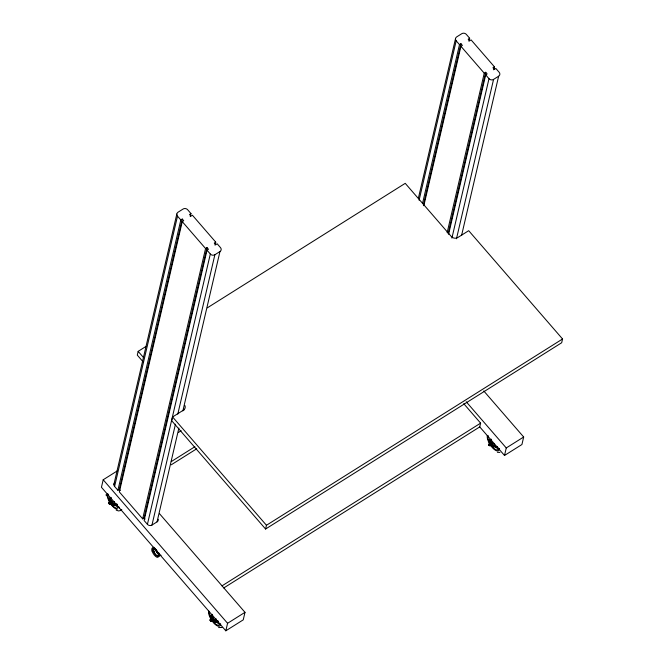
<?xml version="1.0" encoding="UTF-8"?>
<svg xmlns="http://www.w3.org/2000/svg" width="664" height="664" viewBox="0 0 664 664"><rect width="100%" height="100%" fill="white"/><g stroke="black" fill="none" stroke-linecap="round" stroke-linejoin="round"><path stroke-width="1" d="M111.154 497.411L110.456 500.058A2.839 1.121 57.8 0 0 110.523 501.021M491.086 439.087L490.721 441.668M110.88 502.731C110.348 504.101 109.203 501.328 109.668 504.125C108.655 501.503 108.855 504.64 109.693 503.744M210.405 619.421C209.367 619.769 211.11 621.836 210.886 620.508C209.318 618.308 210.862 622.243 210.886 620.508M210.737 620.881C212.14 621.587 210.231 618.591 210.189 620.06M213.434 619.529L213.509 618.939M489.7 445.735C490.663 444.374 487.359 443.984 489.451 445.693C490.92 444.93 487.434 443.502 489.517 445.652M491.269 443.22L491.651 442.846M112.556 502.631L111.203 504.225L112.606 502.797L112.05 501.444L110.672 500.457L109.369 501.486L109.602 502.905M210.621 619.794C211.31 620.931 211.293 620.691 212.555 621.164L213.858 620.143L213.617 618.724L212.023 617.404L210.878 618.126C210.911 619.429 209.741 619.728 210.778 620.857M213.899 619.57L212.555 621.164M489.318 443.32L490.845 445.727L492.539 444.814L492.298 443.394L491.086 442.174L489.318 443.32A9.678 3.81 57.8 0 1 487.368 435.426M108.913 502.955L109.419 504.084L108.755 502.789L109.602 503.088L109.884 503.993L109.394 503.934M108.879 503.287L109.328 502.316M109.187 503.096L109.178 502.465L111.203 504.225M109.386 502.465L109.817 502.349M109.643 502.615L109.859 501.976M111.278 501.32L111.195 501.137M211.268 619.072L210.812 619.786L210.953 619.338M211.003 619.238C211.965 618.308 212.688 619.52 211.21 618.914M489.974 445.544C487.625 443.826 491.418 443.776 490.04 445.586M489.401 444.399L489.476 443.925L488.87 444.731M489.783 444.565L489.891 443.585M109.361 502.64L108.879 502.831M110.274 502.133L109.826 502.001L109.817 502.88M109.9 502.333L110.639 503.071M210.704 619.578L210.828 620.068M491.916 443.046L490.953 443.137M109.693 502.266C110.772 501.511 111.087 504.681 110.017 502.806M211.492 620.093L212.073 620.242L211.169 618.939M212.405 614.416L212.048 615.96L212.505 614.358M117.213 470.95L103.194 479.773L101.443 487.285L225.826 630.8L243.248 619.844L244.991 612.332L159.526 513.72M146.038 346.401L138.162 351.364L137.29 355.115L143.117 361.847M113.917 484.346L176.823 214.024M110.456 500.058L110.797 498.954M158.248 519.314A3.262 2.797 13.1 0 1 157.053 521.862L151.973 525.058A3.262 2.797 13.1 0 1 147.416 524.336L144.105 520.51L207.01 250.187L208.463 249.274L207.027 247.614L144.121 517.937L142.669 518.85L119.346 491.941L182.251 221.618L183.704 220.705L182.268 219.045L119.362 489.368L117.91 490.281L114.598 486.455L177.504 216.14A3.262 2.797 13.1 0 1 178.027 212.214L183.106 209.019A3.262 2.797 13.1 0 1 187.663 209.749L190.975 213.567L190.269 216.597M111.278 503.959L111.876 503.528A2.839 1.121 57.8 0 0 113.195 504.482A2.78 1.096 57.8 0 0 113.942 504.076L114.523 501.926M113.942 504.076L114.44 501.951M117.91 490.281L180.815 219.958L182.268 219.045M142.669 518.85L205.574 248.527L207.027 247.614M147.416 524.336L210.322 254.013L207.01 250.187M184.849 405.455A4.665 3.992 13.1 0 1 183.48 410.12L172.59 416.967L171.719 420.727L265.583 529.025L561.678 342.74L562.557 338.989L468.693 230.682L457.803 237.529A4.665 3.992 13.1 0 1 451.296 236.492L405.231 183.339L207.334 307.839M215.028 245.165L215.734 242.136L192.411 215.227L190.958 216.14L189.522 214.48L190.975 213.567M151.973 525.058L175.445 424.196M177.794 414.104L214.879 254.735L219.958 251.54A3.262 2.797 13.1 0 0 220.489 247.622L217.178 243.796L215.725 244.709L214.281 243.049L215.734 242.136M157.053 521.862L178.882 428.056M182.874 410.908L219.958 251.54M215.775 618.931L215.418 620.823M215.875 618.873L215.385 620.956A2.78 1.096 57.8 0 1 214.646 621.363A2.839 1.121 57.8 0 1 213.318 620.359M225.826 630.8L227.578 623.288L244.991 612.332M265.583 529.025L266.455 525.274L562.557 338.989M418.411 198.063L455.504 38.695M419.084 200.229L456.185 40.811A3.262 2.797 13.1 0 1 456.707 36.885L461.787 33.69A3.262 2.797 13.1 0 1 466.344 34.412L469.656 38.238L468.95 41.259M422.628 203.043L459.496 44.629L460.949 43.716L462.385 45.376L460.932 46.289L423.831 205.715M423.391 205.101L460.949 43.716M447.154 232.624L484.255 73.198L485.708 72.285L487.144 73.945L485.691 74.858L448.598 234.284M448.15 233.67L485.708 72.285M451.91 238.102L489.003 78.684L485.691 74.858M493.709 69.836L494.414 66.807L471.091 39.898L469.639 40.811L468.203 39.151L469.656 38.238M456.475 238.774L493.559 79.406L498.639 76.211A3.262 2.797 13.1 0 0 499.162 72.285L495.859 68.467L494.406 69.38L492.962 67.72L494.414 66.807M461.555 235.579L498.639 76.211M223.743 587.964L479.748 426.902L480.62 423.142L463.729 403.654M490.829 440.564L490.58 441.61M491.227 445.834L491.825 445.087A2.78 1.096 57.8 0 0 493.966 445.693L494.555 443.535M479.748 426.902L504.507 455.471L506.259 447.959L523.672 437.003L483.79 390.98M523.672 437.003L521.929 444.515L504.507 455.471M215.792 618.889L215.319 620.881L218.116 620.848M494.472 443.56L493.999 445.552L495.518 445.735M110.631 501.029L110.672 500.457M109.892 503.669L109.834 502.947M110.606 502.897L110.589 503.445M110.714 503.287L110.348 503.769M210.936 620.989L210.264 620.209M211.559 620.051L211.733 620.491L210.488 619.753M212.023 619.993C211.617 621.388 212.845 619.329 211.293 618.939M489.941 445.403L489.285 445.586L488.837 444.44M489.816 445.187L489.741 444.415M489.849 443.61L490.854 444.448L490.513 445.204M489.733 444.108C491.609 446.681 489.957 442.274 489.849 444.498M110.68 503.486L109.875 503.104M111.909 502.781L112.025 502.515M211.733 620.682L210.754 620.558M211.691 620.707L211.218 619.861M213.559 619.404L213.468 618.674M490.638 445.212L490.704 444.664M117.188 504.54L116.466 505.262L115.171 504.955M109.577 504.059L108.913 503.262M112.158 502.623C112.888 501.835 110.656 500.814 111.618 501.602M492.58 444.241L491.194 445.486L491.634 445.162M210.546 619.329L211.501 619.271M489.227 444L490.181 443.942M491.094 442.822L491.343 442.747M111.369 501.561L111.502 501.195M489.169 444.423L489.775 444.39M489.617 444.639L489.451 444.05L490.198 444.058M211.907 620.309L211.907 619.952M218.373 621.836L216.879 622.06M497.021 446.532L495.676 446.781M212.522 620.832L213.144 620.417M178.533 432.372L181.164 430.72M171.254 461.596L194.925 446.698M109.527 501.179L110.564 501.826L111.718 501.104M171.254 464.8L196.685 448.798M111.12 503.86L111.768 503.644M113.976 503.943L116.764 503.91M221.992 585.864L480.62 423.142M212.04 616.997L212.148 615.893L211.899 616.939A2.839 1.121 57.8 0 0 211.965 617.902M489.351 443.668L490.497 442.946M210.878 618.126L211.916 618.765L213.061 618.043M489.559 442.788L490.596 443.436L491.742 442.714M212.704 620.408L212.206 620.632M491.385 445.079L490.887 445.303M213.044 620.359L212.405 620.765L213.327 620.533M212.629 620.906L213.111 620.591L212.58 620.873A8.466 3.337 57.8 0 0 219.892 623.355M491.31 445.569L491.792 445.262L491.26 445.544A8.466 3.337 57.8 0 0 498.573 448.026M111.22 501.312L112.008 501.577M491.219 442.747L491.767 443.353M491.642 442.905L491.269 442.979M211.036 619.213L211.625 619.08L212.181 619.894M491.974 443.486L492.157 443.867L491.36 443.278M112.249 502.565L111.834 502.407M110.838 503.453L110.191 503.436L110.017 502.615M109.826 503.42L110.116 503.843M109.411 503.611L109.884 503.86M491.476 445.361L491.908 445.137M212.795 620.699L213.227 620.466A2.839 1.121 57.8 0 0 214.547 621.421M120.591 510.525L118.516 510.94L116.217 510.168M221.942 627.472L218.581 627.571M499.926 452.425L497.369 452.284M109.9 502.2L109.942 502.839M210.795 619.255L210.496 620.06L211.185 620.832M492.887 445.859L492.804 445.843A4.391 1.726 57.8 0 1 491.742 444.731M112.863 504.242L112.78 504.233A4.391 1.726 57.8 0 1 111.843 503.279M214.206 621.189L214.123 621.18A4.391 1.726 57.8 0 1 213.451 620.516M212.082 620.458L211.559 620.707M111.203 501.212L112.208 502.391M490.198 443.643L490.904 444.341M110.058 502.108L110.83 502.955M109.07 502.731L109.668 503.329M212.853 618.134L213.36 618.516L212.845 618.242M210.762 619.28L211.716 620.184M110.058 503.046L110.373 503.544M491.725 444.573L492.381 445.112M110.382 503.362L109.867 502.64M210.837 620.981L210.33 620.375M490.015 443.884L490.671 444.988M111.237 498.456C108.996 496.597 108.647 500.216 109.817 501.503M109.286 502.557L109.875 502.922M211.359 619.246L211.924 619.861M111.303 498.506C109.12 496.581 108.572 500.067 109.776 501.411M489.418 445.552L489.434 445.229M111.502 501.37L112.166 502.424M109.975 502.324L110.647 503.378L110.05 502.764M491.435 444.963L490.596 443.436M111.403 503.345L110.564 501.826M212.754 620.292L211.916 618.765M109.826 503.254A1.502 0.589 57.8 0 0 111.187 503.719C111.901 505.337 115.345 506.557 114.573 503.677L113.959 505.536L111.212 503.702A1.502 0.589 57.8 0 0 109.842 501.561A1.502 0.589 57.8 0 0 109.626 502.93M110.514 502.299L110.838 502.756M491.758 443.071L492.273 443.801M490.156 444.083L490.588 444.614M211.476 619.412L211.874 619.969M210.945 619.744L211.418 620.491A1.502 0.589 57.8 0 0 212.53 620.583A1.502 0.589 57.8 0 0 211.276 618.549A1.502 0.589 57.8 0 0 210.787 619.504M456.185 40.811L459.496 44.629M460.932 46.289L484.255 73.198M466.236 401.786L506.259 447.959M177.504 216.14L180.815 219.958M182.251 221.618L205.574 248.527M138.162 351.364L143.582 357.614M172.59 416.967L266.455 525.274M119.362 489.368L120.317 490.472M144.121 517.937L145.084 519.04M103.194 479.773L227.578 623.288M491.85 443.535L491.958 443.867M110.905 502.274L110.938 502.474M110.979 502.449L110.979 502.739M112.349 503.503L111.967 503.096A1.502 0.589 57.8 0 0 112.556 502.465A1.502 0.589 57.8 0 0 111.353 500.714A1.502 0.589 57.8 0 0 110.697 501.046M491.949 443.22L492.115 443.66M211.359 619.753L211.683 620.325M210.87 620.558L210.579 619.927M110.249 503.088L110.108 502.955A9.678 3.81 57.8 0 1 107.302 493.775M490.613 444.332L490.713 444.573M110.473 502.532L110.838 503.262M111.851 501.901L111.934 502.416M112.017 501.826L112.125 502.258M490.09 445.171A1.502 0.589 57.8 0 0 491.202 445.154A1.502 0.589 57.8 0 0 489.8 443.145C489.003 442.033 488.679 438.564 490.92 439.842C488.754 438.58 488.936 441.95 489.808 443.029M211.16 618.441L210.496 615.818L211.442 614.872L212.646 615.445L210.72 615.154L211.127 618.358M114.017 502.059L114.241 502.565M489.044 444.996L488.936 444.565M111.095 502.673L111.104 503.221M110.83 502.839L110.838 503.387M183.978 409.207L184.194 409.887M490.704 442.066L490.663 442.647A2.839 1.121 57.8 0 1 490.58 441.577M212.023 617.404L212.057 617.752A1.502 0.589 57.8 0 1 213.534 618.566A1.502 0.589 57.8 0 1 213.534 620.135M494.605 445.287C495.385 448.15 491.916 446.98 491.236 445.32C491.899 446.905 495.311 448.183 494.614 445.361M215.924 620.616C216.705 623.479 213.235 622.309 212.563 620.649C213.219 622.243 216.63 623.513 215.933 620.691M106.14 494.489L106.323 495.767M159.509 553.676A5.345 2.108 57.8 0 1 158.073 556.39A5.345 2.108 57.8 0 1 153.782 551.502A5.345 2.108 57.8 0 1 153.849 547.219M158.812 552.805A4.465 1.76 57.8 0 1 158.779 555.693M154.197 551.535A4.432 1.743 57.8 0 1 154.264 547.958M161.07 555.287A5.337 2.1 57.8 0 1 158.945 554.714M157.883 553.726A5.345 2.108 57.8 0 1 154.903 548.24M157.932 553.228A4.465 1.76 57.8 0 1 155.442 548.647M496.938 446.606A5.453 2.15 57.8 0 1 495.452 446.681M490.605 442.705A2.78 1.096 57.8 0 1 490.538 441.734M494.066 445.627A2.78 1.096 57.8 0 1 493.327 446.034A2.839 1.121 57.8 0 1 491.559 444.457M117.229 504.3A5.453 2.15 57.8 0 1 115.428 505.072M218.257 621.936A5.453 2.15 57.8 0 1 216.779 622.01M114.042 504.017A2.78 1.096 57.8 0 1 112 503.436M493.559 79.406A3.262 2.797 13.1 0 1 489.003 78.684M114.598 486.455A3.262 2.797 13.1 0 1 114.532 483.027M499.154 448.706A8.466 3.337 57.8 0 1 495.535 447.088M219.892 624.069A8.466 3.337 57.8 0 1 216.854 622.425M214.879 254.735A3.262 2.797 13.1 0 1 210.322 254.013M118.541 507.122A8.466 3.337 57.8 0 1 115.503 505.478M211.874 617.96A2.839 1.121 57.8 0 1 211.799 616.972M110.913 504.291A9.678 3.81 57.8 0 0 111.834 505.47L112.797 506.491A9.752 3.843 57.8 0 0 117.237 509.338M119.279 507.18A9.678 3.81 57.8 0 1 119.138 507.977M118.541 506.408A8.466 3.337 57.8 0 1 111.212 503.851M109.784 501.602A8.466 3.337 57.8 0 1 108.315 494.14M121.811 509.728A12.06 4.748 57.8 0 1 120.964 509.753M220.672 624.16A9.678 3.81 57.8 0 1 212.281 621.205M210.654 618.64A9.678 3.81 57.8 0 1 208.687 610.755M211.135 618.541A8.466 3.337 57.8 0 1 209.409 611.627M490.746 442.68A1.502 0.589 57.8 0 1 491.617 442.506A1.502 0.589 57.8 0 1 492.63 444.357A1.502 0.589 57.8 0 1 491.758 444.523M489.659 444.54A1.502 0.589 57.8 0 1 489.8 443.145M499.353 448.831A9.678 3.81 57.8 0 1 490.962 445.876M489.816 443.212A8.466 3.337 57.8 0 1 488.339 435.75M491.725 445.021L491.086 445.436L491.725 445.021M494.265 444.174L494.049 443.676L494.265 444.174M215.584 619.512L215.368 619.006L215.584 619.512M153.226 550.937A4.482 1.768 57.8 0 0 158.073 556.075A4.482 1.768 57.8 0 0 156.057 549.701A4.482 1.768 57.8 0 0 153.226 550.937M152.064 551.029A5.453 2.15 57.8 0 0 157.966 557.295A5.453 2.15 57.8 0 0 155.509 549.535A5.453 2.15 57.8 0 0 152.064 551.029"/></g></svg>
